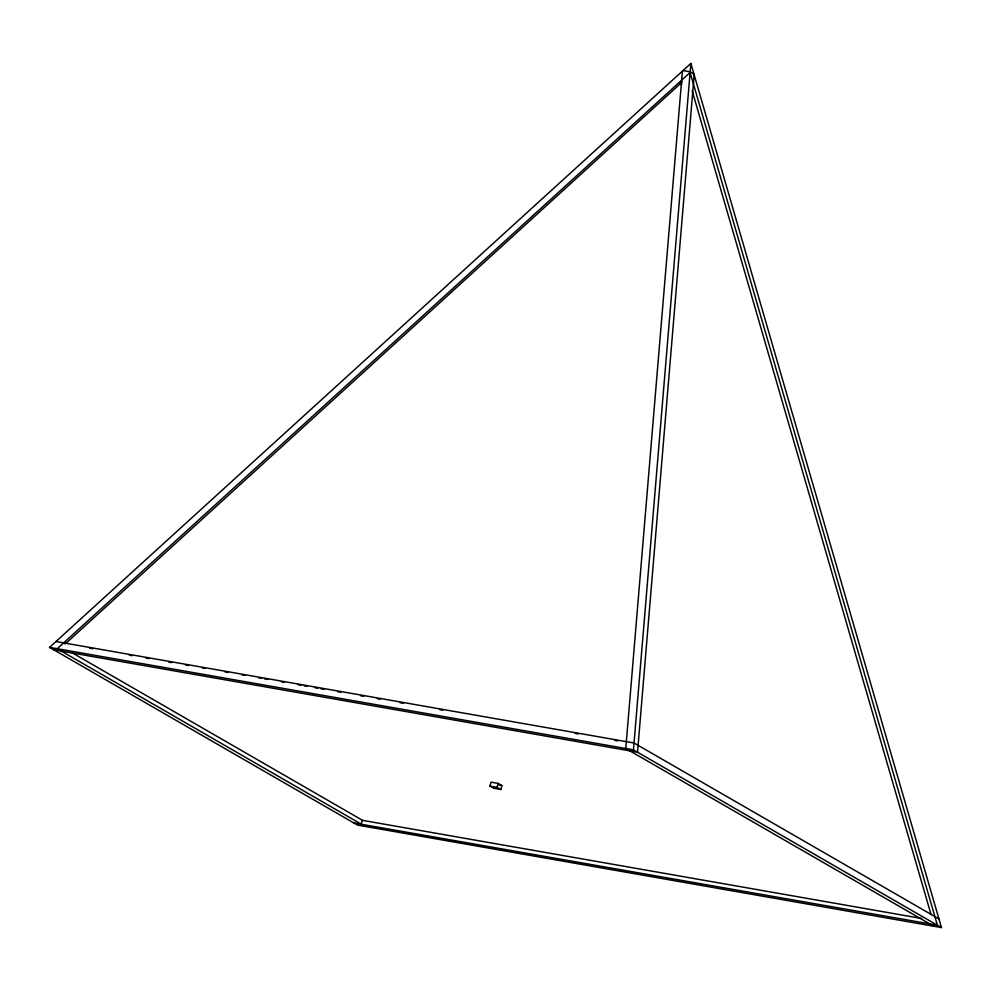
<?xml version="1.0" encoding="UTF-8"?>
<svg xmlns="http://www.w3.org/2000/svg" width="991" height="991" viewBox="0 0 991 991"><rect width="100%" height="100%" fill="white"/><g stroke="black" fill="none" stroke-linecap="round" stroke-linejoin="round"><path stroke-width="1.49" d="M682.415 71.129L625.767 748.502L933.757 926.226M941.45 927.576L633.46 749.853L690.863 63.424L49.55 647.371L357.54 825.094L941.45 927.576L690.863 63.424M694.171 74.82L637.523 752.206L53.613 649.712M489.963 786.111L491.04 782.147L498.163 783.385L501.917 785.553L500.839 789.53L493.729 788.279L489.963 786.111L497.086 787.362L500.839 789.53M497.086 787.362L498.163 783.385M353.477 822.753L360.897 824.178L362.57 820.362L921.704 918.496M63.672 642.874L65.257 643.915L682.093 82.092M683.047 70.547L690.157 71.798L693.923 73.966M679.962 84.185L681.746 84.508M55.967 641.524L634.042 742.99L938.948 918.93M89.611 648.188L92.659 648.721M129.189 655.138L132.237 655.67M145.937 658.074L148.984 658.606M168.767 662.087L171.815 662.62M185.515 665.023L188.563 665.556M202.263 667.959L205.31 668.491M225.093 671.972L228.141 672.505M241.841 674.908L244.888 675.441M258.589 677.844L261.636 678.377M264.671 678.909L267.719 679.442M281.419 681.858L284.467 682.39M298.167 684.793L301.214 685.326M304.262 685.859L307.297 686.391M314.915 687.729L317.962 688.262M320.997 688.795L324.045 689.34M337.745 691.743L340.793 692.275M360.588 695.744L363.623 696.277M377.323 698.68L380.371 699.225M400.166 702.693L403.201 703.226M439.744 709.643L442.791 710.175M575.226 733.414L578.273 733.959M614.804 740.364L617.851 740.896M49.55 647.371L633.46 749.853M499.068 785.058L501.917 785.553M360.897 824.178L937.387 925.235L690.108 72.479L57.243 648.721L365.233 826.444M71.674 652.512L362.57 820.362M692.139 90.714L931.045 914.557"/></g></svg>
